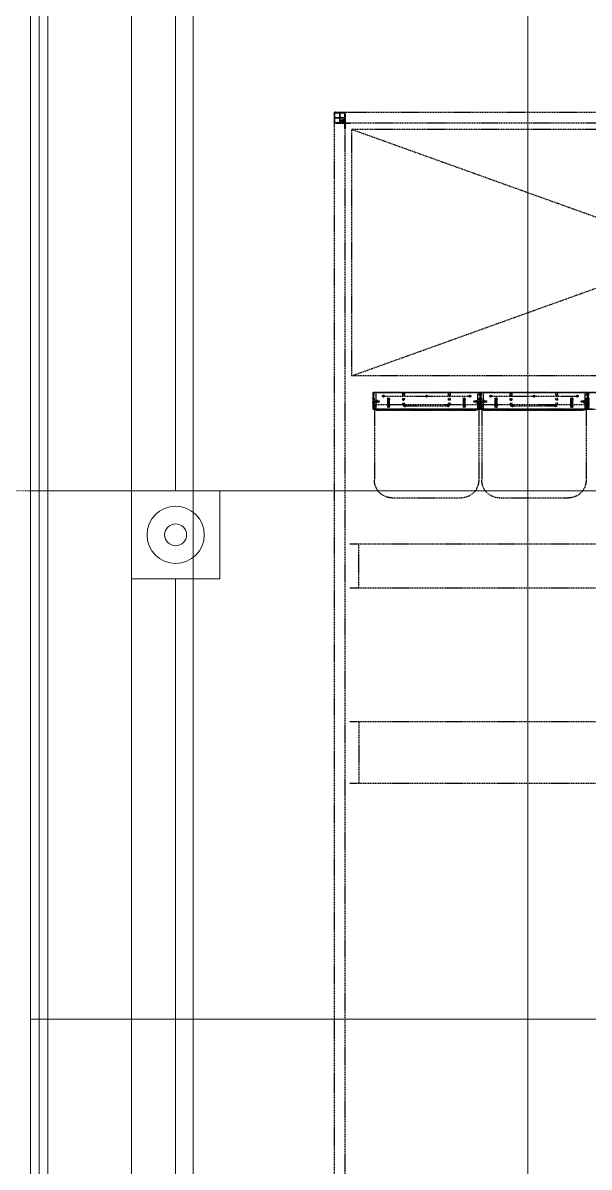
# Model space of a CAD drawing. Extents: x -32000 to 416743, y -254124 to 144214.
# Drawn here: x 133 to 3348, y 41159 to 47658 of the extents above; entities that cross this region are included whole.
import ezdxf

# ---------------------------------------------------------------- set-up
doc = ezdxf.new("R2010")
doc.units = 0
doc.header["$LTSCALE"] = 10
for name, pattern in [('H12PL4$0$JJP_三點線', [0.9, 0.3, -0.15, 0, -0.15, 0, -0.15, 0, -0.15]), ('XFM1Q40$0$HIDDEN', [9.525, 6.35, -3.175]), ('XFM7P40ICA$0$H12PL4$0$CENTERK1', [0.0983, 0.0833, -0.005, 0.005, -0.005]), ('XFM7P40ICA$0$H12PL4$0$JJP_三點線', [0.9, 0.3, -0.15, 0, -0.15, 0, -0.15, 0, -0.15])]:
    doc.linetypes.add(name, pattern=pattern)
for name, color, linetype in [('H12PL4$0$S-GRID', 252, 'Continuous'), ('H12PL4$0$S-SLAB-SHOW', 252, 'Continuous'), ('XFM1Q40$0$03', 4, 'Continuous'), ('XFM1Q40$0$BAG', 221, 'Continuous'), ('XFM1Q40$0$CBF01', 3, 'Continuous'), ('XFM1Q40$0$CBF02', 6, 'Continuous'), ('XFM1Q40$0$CBF03', 30, 'Continuous'), ('XFM1Q40$0$CBF04', 7, 'Continuous'), ('XFM1Q40$0$Dimline', 250, 'Continuous'), ('XFM1Q40$0$HTC', 1, 'Continuous'), ('XFM1Q40$0$main', 7, 'Continuous'), ('XFM1Q40$0$TYPE14X10', 7, 'Continuous'), ('XFM1Q40$0$內框', 100, 'Continuous'), ('XFM1Q40$0$外框', 210, 'Continuous'), ('XFM1Q40$0$輪廓', 4, 'Continuous'), ('XFM7P40ICA$0$H12PL4$0$A-WALL-EX', 252, 'Continuous'), ('XFM7P40ICA$0$H12PL4$0$L40_19_DRAN', 252, 'Continuous'), ('XFM7P40ICA$0$H12PL4$0$L40_19_MEJI', 252, 'Continuous'), ('XFM7P40ICA$0$H12PL4$0$L40_19_SUGATA3', 252, 'Continuous'), ('XFM7P40ICA$0$H12PL4$0$S-GRID', 252, 'Continuous')]:
    doc.layers.add(name, color=color, linetype=linetype)

# ---------------------------------------------------------------- blocks, each defined once
blk = doc.blocks.new('H12PL4')
at = {"layer": 'H12PL4$0$S-GRID', "linetype": 'H12PL4$0$JJP_三點線', "lineweight": 0}
blk.add_line((-29000, 45000), (289600, 45000), dxfattribs=at)
at = {"layer": 'H12PL4$0$S-SLAB-SHOW', "lineweight": 0}
for p, q in [((750, -2300), (750, 82649.8)), ((1100, -2300), (1100, 82649.8))]:
    blk.add_line(p, q, dxfattribs=at)
blk = doc.blocks.new('XFM1Q40$0$A$C5C775A38')
at = {"color": 6}
for p, q in [((-290.4, 962.7), (-293.5, 962.7)), ((-293.3, 961.8), (-290.1, 961.5)), ((-289.6, 961.5), (-288.3, 961.5)), ((-260, 933.2), (-259.9, 932)), ((-259.9, 931.5), (-259.7, 928.2)), ((-258.8, 933.2), (-258.8, 932.5)), ((-258.8, 928.1), (-258.8, 930.9)), ((-320.8, 909.3), (-320.8, 907.6)), ((-320.8, 907.6), (-313.9, 900.7)), ((-317.8, 908.8), (-312.7, 903.7)), ((-312.2, 900.7), (-313.9, 900.7))]:
    blk.add_line(p, q, dxfattribs=at)
at = {"color": 1}
for p, q in [((-289.7, 960.8), (-290, 961.4)), ((-289.4, 961.4), (-289.7, 960.8)), ((-265, 960.8), (-265.3, 961.4)), ((-264.7, 961.4), (-265, 960.8)), ((-260.1, 956.8), (-260.7, 956.5)), ((-260.7, 956.5), (-260.1, 956.2)), ((-260.1, 932.1), (-260.7, 931.8)), ((-260.7, 931.8), (-260.1, 931.5))]:
    blk.add_line(p, q, dxfattribs=at)
at = {"color": 6}
for centre, radius, start, end in [((-293.3, 961.7), 0.1, 84.97124, 225), ((-291.3, 955.3), 1, 0, 45), ((-287.3, 956.3), 1, 90, 180), ((-266.3, 930.2), 1, 45, 90), ((-265.3, 934.2), 1, 270, 0), ((-259.8, 928.2), 0.1, 225, 4.47315)]:
    blk.add_arc(centre, radius, start, end, dxfattribs=at)
at = {"color": 4}
for centre, start, end in [((-261.9, 961.4), 315, 89.5), ((-260.2, 959.6), 0, 135)]:
    blk.add_arc(centre, 0.1, start, end, dxfattribs=at)
at = {"layer": 'XFM1Q40$0$Dimline', "color": 6}
for p, q in [((-320.8, 955.7), (-320.8, 961.7)), ((-320.8, 955.7), (-319.8, 954.7)), ((-319.8, 954.7), (-320.8, 953.7)), ((-320.8, 909.3), (-320.8, 953.7)), ((-293.5, 962.7), (-319.8, 962.7)), ((-295.3, 960.7), (-317.8, 960.7)), ((-317.8, 933.2), (-317.8, 960.7)), ((-317.8, 933.2), (-291.3, 933.2)), ((-317.8, 931.2), (-291.3, 931.2)), ((-317.8, 908.8), (-317.8, 931.2)), ((-310, 962.7), (-295.3, 962.7)), ((-290.3, 934.2), (-290.3, 955.3)), ((-290.3, 903.7), (-290.3, 930.2)), ((-289.8, 961.1), (-290.1, 961.5)), ((-289.6, 961.5), (-289.8, 961.1)), ((-288.8, 962.7), (-288.3, 962.7)), ((-288.3, 934.2), (-288.3, 956.3)), ((-288.3, 903.7), (-288.3, 930.2)), ((-287.3, 933.2), (-265.3, 933.2)), ((-287.3, 931.2), (-266.3, 931.2)), ((-283.2, 960.5), (-283.2, 957.3)), ((-261, 938.4), (-264.3, 938.4)), ((-260.8, 926.2), (-260.8, 903.7)), ((-259.9, 932), (-260.3, 931.7)), ((-260.3, 931.7), (-259.9, 931.5)), ((-258.8, 928.1), (-258.8, 901.7)), ((-258.8, 911.5), (-258.8, 926.2)), ((-312.7, 903.7), (-290.3, 903.7)), ((-312.2, 900.7), (-267.8, 900.7)), ((-288.3, 903.7), (-260.8, 903.7)), ((-266.8, 901.7), (-267.8, 900.7)), ((-265.8, 900.7), (-266.8, 901.7)), ((-265.8, 900.7), (-259.8, 900.7))]:
    blk.add_line(p, q, dxfattribs=at)
at = {"layer": 'XFM1Q40$0$Dimline', "color": 0}
for p, q in [((-289.5, 959.5), (-291.4, 961.4)), ((-287.4, 959.5), (-289.3, 961.4)), ((-285.3, 959.5), (-288, 962.3)), ((-284.3, 960.7), (-286.3, 962.7)), ((-282.2, 960.7), (-284.2, 962.7)), ((-280.1, 960.7), (-282.1, 962.7)), ((-278, 960.7), (-280, 962.7)), ((-276.4, 959.2), (-280, 962.7)), ((-276.4, 957.1), (-278.4, 959.1)), ((-276.4, 954.9), (-278.4, 956.9)), ((-276.4, 952.8), (-278.4, 954.8)), ((-276.4, 950.7), (-278.4, 952.7)), ((-276.4, 948.6), (-278.4, 950.6)), ((-276.4, 946.5), (-278.4, 948.5)), ((-275.2, 943.1), (-278.4, 946.3)), ((-275.8, 960.7), (-277.4, 962.2)), ((-275.8, 960.7), (-277.4, 962.2)), ((-273.7, 960.7), (-275.7, 962.7)), ((-273.1, 943.1), (-275.1, 945.1)), ((-271.6, 960.7), (-273.6, 962.7)), ((-270.9, 943.1), (-272.9, 945.1)), ((-269.5, 960.7), (-271.5, 962.7)), ((-268.8, 943.1), (-270.8, 945.1)), ((-266.2, 959.5), (-269.3, 962.7)), ((-268.3, 959.5), (-269.3, 960.6)), ((-266.7, 943.1), (-268.7, 945.1)), ((-266.8, 962.3), (-267.2, 962.7)), ((-264.6, 943.1), (-266.6, 945.1)), ((-264.1, 959.5), (-266, 961.4)), ((-262.4, 943.1), (-264.4, 945.1)), ((-262.8, 960.4), (-263.9, 961.4)), ((-258.8, 941.6), (-262.3, 945.1)), ((-260.1, 955.5), (-262, 957.4)), ((-258.8, 952.2), (-262, 955.3)), ((-260.9, 952.2), (-262, 953.2)), ((-259.3, 933.5), (-262, 936.2)), ((-260.1, 932.2), (-262, 934.1)), ((-260.1, 930.1), (-262, 932)), ((-260.1, 957.7), (-261.1, 958.7)), ((-258.8, 950), (-260.8, 952)), ((-258.8, 947.9), (-260.8, 949.9)), ((-258.8, 945.8), (-260.8, 947.8)), ((-259.3, 944.1), (-260.8, 945.7)), ((-259.3, 944.1), (-260.8, 945.7)), ((-258.8, 941.6), (-260.8, 943.6)), ((-258.8, 939.4), (-260.8, 941.4)), ((-258.8, 937.3), (-260.8, 939.3)), ((-258.8, 935.2), (-260.8, 937.2)), ((-258.8, 954.3), (-259.2, 954.7))]:
    blk.add_line(p, q, dxfattribs=at)
at = {"layer": 'XFM1Q40$0$Dimline', "color": 1}
for p, q in [((-288, 962.7), (-278.9, 962.7)), ((-288, 962.7), (-278.9, 962.7)), ((-278.9, 960.7), (-283.2, 960.7)), ((-277.4, 962.2), (-278.9, 962.7)), ((-278.4, 960.2), (-278.4, 945.1)), ((-275.9, 962.7), (-277.4, 962.2)), ((-276.4, 960.2), (-276.4, 945.6)), ((-261.3, 943.1), (-276.4, 943.1)), ((-275.9, 962.7), (-266.8, 962.7)), ((-269.3, 960.7), (-275.9, 960.7)), ((-261.3, 945.1), (-275.9, 945.1)), ((-260.8, 949.9), (-260.8, 945.6)), ((-260.8, 942.6), (-260.8, 936)), ((-260.1, 954.9), (-260.1, 954.7)), ((-258.8, 945.6), (-259.3, 944.1)), ((-259.3, 944.1), (-258.8, 942.6)), ((-258.8, 945.6), (-258.8, 954.7)), ((-258.8, 933.5), (-258.8, 942.6))]:
    blk.add_line(p, q, dxfattribs=at)
at = {"layer": 'XFM1Q40$0$Dimline', "color": 4}
for p, q in [((-266, 962.7), (-266.5, 962.7)), ((-265.3, 961.5), (-265.1, 961.1)), ((-265.1, 961.1), (-264.8, 961.5)), ((-260.8, 962.7), (-264.5, 962.7)), ((-260.5, 956.5), (-260.1, 956.7)), ((-260.1, 956.2), (-260.5, 956.5)), ((-258.9, 955.5), (-258.9, 955)), ((-258.8, 960.7), (-258.8, 957.1))]:
    blk.add_line(p, q, dxfattribs=at)
at = {"layer": 'XFM1Q40$0$Dimline', "color": 6}
for centre, start, end in [((-319.8, 961.7), 90, 180), ((-291.3, 934.2), 270, 0), ((-291.3, 930.2), 0, 90), ((-287.3, 934.2), 180, 270), ((-287.3, 930.2), 90, 180), ((-259.8, 901.7), 270, 0)]:
    blk.add_arc(centre, 1, start, end, dxfattribs=at)
at = {"layer": 'XFM1Q40$0$Dimline', "color": 1}
for centre, radius, start, end in [((-292.1, 961), 0.4, 90, 225), ((-278.9, 960.2), 0.5, 0, 90), ((-276.4, 945.1), 2, 180, 270), ((-275.9, 960.2), 0.5, 90, 180), ((-275.9, 945.6), 0.5, 180, 270), ((-262.7, 961), 0.4, 315, 90), ((-261.3, 945.6), 0.5, 270, 0), ((-261.3, 942.6), 0.5, 0, 90), ((-260.5, 958.8), 0.4, 0, 135), ((-260.5, 929.4), 0.4, 225, 0)]:
    blk.add_arc(centre, radius, start, end, dxfattribs=at)
at = {"layer": 'XFM1Q40$0$main', "color": 4, "lineweight": -2}
blk.add_line((-260.8, 962.7), (-260.8, 976.4), dxfattribs=at)
at = {"layer": 'XFM1Q40$0$main', "color": 1}
for p, q in [((-292.1, 961.4), (-290, 961.4)), ((-291.1, 959.5), (-284.8, 959.5)), ((-289.4, 961.4), (-288, 961.4)), ((-284.8, 959.5), (-285.5, 960.7)), ((-269.9, 959.5), (-269.3, 960.7)), ((-263.7, 959.5), (-269.9, 959.5)), ((-265.3, 961.4), (-266.8, 961.4)), ((-262.7, 961.4), (-264.7, 961.4)), ((-262, 957.9), (-262, 951.6)), ((-262, 951.6), (-260.8, 952.2)), ((-262, 930.4), (-262, 936.7)), ((-262, 936.7), (-260.8, 936)), ((-260.1, 958.8), (-260.1, 956.8)), ((-260.1, 956.2), (-260.1, 954.7)), ((-260.1, 932.1), (-260.1, 933.5)), ((-260.1, 929.4), (-260.1, 931.5))]:
    blk.add_line(p, q, dxfattribs=at)
at = {"layer": 'XFM1Q40$0$main', "color": 6}
for p, q in [((-291.1, 959.3), (-284.7, 959.3)), ((-287.3, 957.3), (-283.2, 957.3)), ((-284.7, 959.3), (-285.4, 960.5)), ((-264.3, 934.2), (-264.3, 938.4)), ((-262.3, 930.5), (-262.3, 936.9)), ((-262.3, 936.9), (-261, 936.1))]:
    blk.add_line(p, q, dxfattribs=at)
at = {"layer": 'XFM1Q40$0$main', "color": 4}
for p, q in [((-271.5, 960.6), (-271.5, 950)), ((-260.9, 950), (-271.5, 950)), ((-270.2, 957.3), (-270.2, 951.3)), ((-264.2, 957.3), (-270.2, 957.3)), ((-264.2, 951.3), (-270.2, 951.3)), ((-270.1, 959.3), (-269.4, 960.6)), ((-263.8, 959.3), (-270.1, 959.3)), ((-265.3, 961.5), (-266.5, 961.5)), ((-261.9, 961.5), (-264.8, 961.5)), ((-264.2, 957.3), (-264.2, 951.3)), ((-262.2, 957.7), (-262.2, 951.4)), ((-262.2, 951.4), (-260.9, 952.2)), ((-260.8, 966.4), (-260.8, 962.9)), ((-260.1, 959.6), (-260.1, 956.7)), ((-260.1, 956.2), (-260.1, 955)), ((-228.8, 960.7), (-258.8, 960.7))]:
    blk.add_line(p, q, dxfattribs=at)
at = {"layer": 'XFM1Q40$0$內框', "color": 1}
for p, q in [((-285.5, 960.7), (-283.2, 960.7)), ((-260.8, 952.2), (-260.8, 949.9))]:
    blk.add_line(p, q, dxfattribs=at)
at = {"layer": 'XFM1Q40$0$內框', "color": 6}
for p, q in [((-285.4, 960.5), (-283.2, 960.5)), ((-261, 936.1), (-261, 938.4))]:
    blk.add_line(p, q, dxfattribs=at)
at = {"layer": 'XFM1Q40$0$內框', "color": 4}
for p, q in [((-269.4, 960.6), (-271.5, 960.6)), ((-260.9, 952.2), (-260.9, 950))]:
    blk.add_line(p, q, dxfattribs=at)
at = {"layer": 'XFM1Q40$0$外框', "color": 4}
for p, q in [((-260.8, 966.4), (-260.8, 992.7)), ((-260.8, 992.7), (-258.8, 992.7)), ((-258.8, 986), (-259.3, 985.2)), ((-259.3, 985.2), (-258.8, 984.5)), ((-258.8, 986), (-258.8, 992.7)), ((-258.8, 962.7), (-258.8, 984.5)), ((-258.8, 983.5), (-258.8, 984.5)), ((-271.5, 959.5), (-271.5, 960.6)), ((-266.5, 961.5), (-266.5, 962.7)), ((-266, 962.7), (-265.3, 962.1)), ((-265.3, 962.1), (-264.5, 962.7)), ((-263.8, 959.3), (-261.8, 961.3)), ((-262.2, 957.7), (-260.2, 959.6)), ((-262, 950), (-260.9, 950)), ((-260.1, 955), (-258.9, 955)), ((-259.5, 956.3), (-258.8, 957.1)), ((-258.9, 955.5), (-259.5, 956.3)), ((-258.8, 962.7), (-237, 962.7)), ((-238, 962.7), (-237, 962.7)), ((-236.3, 962.2), (-237, 962.7)), ((-235.5, 962.7), (-236.3, 962.2)), ((-235.5, 962.7), (-228.8, 962.7)), ((-228.8, 960.7), (-228.8, 962.7))]:
    blk.add_line(p, q, dxfattribs=at)
at = {"layer": 'XFM1Q40$0$外框', "color": 6}
for p, q in [((-290.6, 956), (-295.3, 960.7)), ((-291.1, 959.3), (-293.4, 961.7)), ((-289.6, 962.1), (-290.4, 962.7)), ((-288.8, 962.7), (-289.6, 962.1)), ((-288.3, 961.5), (-288.3, 962.7)), ((-265.5, 930.9), (-260.8, 926.2)), ((-262.3, 930.5), (-259.9, 928.1)), ((-260, 933.2), (-258.8, 933.2)), ((-258.8, 932.5), (-259.4, 931.7)), ((-259.4, 931.7), (-258.8, 930.9))]:
    blk.add_line(p, q, dxfattribs=at)
at = {"layer": 'XFM1Q40$0$外框', "color": 1}
for p, q in [((-291.1, 959.5), (-292.3, 960.8)), ((-288, 961.4), (-288, 962.7)), ((-266.8, 961.4), (-266.8, 962.7)), ((-263.7, 959.5), (-262.4, 960.8)), ((-262, 957.9), (-260.7, 959.1)), ((-262, 930.4), (-260.7, 929.2)), ((-260.1, 954.7), (-258.8, 954.7)), ((-260.1, 933.5), (-258.8, 933.5))]:
    blk.add_line(p, q, dxfattribs=at)
blk = doc.blocks.new('XFM1Q40$0$A$Cac22a11c')
at = {"layer": 'XFM1Q40$0$03', "color": 252, "linetype": 'XFM1Q40$0$HIDDEN', "ltscale": 0.1}
for p, q in [((285410, 184056), (289110, 184056)), ((289060, 184056), (289060, 183706)), ((285410, 183706), (289110, 183706))]:
    blk.add_line(p, q, dxfattribs=at)
at = {"layer": 'XFM1Q40$0$BAG', "color": 252, "linetype": 'XFM1Q40$0$HIDDEN', "ltscale": 0.1}
for p, q in [((288361, 185857.6), (287769, 185857.6)), ((287769, 185857.6), (287769, 185427.6)), ((288361, 185832.2), (287769, 185832.2)), ((288361, 185857.6), (288361, 185427.6)), ((288971, 185857.6), (288379, 185857.6)), ((288379, 185857.6), (288379, 185427.6)), ((288971, 185832.2), (288379, 185832.2)), ((288971, 185857.6), (288971, 185427.6)), ((288261, 185327.6), (287869, 185327.6)), ((288871, 185327.6), (288479, 185327.6))]:
    blk.add_line(p, q, dxfattribs=at)
for centre, start, end in [((287869, 185427.6), 180, 270), ((288261, 185427.6), 270, 0), ((288479, 185427.6), 180, 270), ((288871, 185427.6), 270, 0)]:
    blk.add_arc(centre, 100, start, end, dxfattribs=at)
at = {"layer": 'XFM1Q40$0$CBF01', "color": 252, "linetype": 'XFM1Q40$0$HIDDEN', "ltscale": 0.1}
for p, q in [((287760, 185925.7), (287744, 185925.7)), ((287753, 185911.7), (287753.5, 185917)), ((287753, 185911.7), (287754.5, 185911.5)), ((287753, 185890.2), (287753, 185846.2)), ((287753, 185884.7), (287753.5, 185890)), ((287753, 185884.7), (287754.5, 185884.5)), ((287753, 185877.7), (287754.5, 185877.9)), ((287753, 185877.7), (287753.5, 185872.4)), ((287753, 185857.7), (287753.5, 185863)), ((287754.5, 185911.5), (287755, 185916.8)), ((287754.5, 185890.2), (287754.5, 185846.2)), ((287754.5, 185884.5), (287755, 185889.8)), ((287754.5, 185877.9), (287755, 185872.6)), ((287754.5, 185857.5), (287755, 185862.8)), ((287757, 185919.7), (287756.5, 185919.7)), ((287757, 185918.2), (287756.5, 185918.2)), ((287757, 185892.7), (287756.5, 185892.7)), ((287757, 185891.2), (287756.5, 185891.2)), ((287756.5, 185878.2), (287760, 185878.2)), ((287756.5, 185876.7), (287758.5, 185876.7)), ((287756.5, 185872.7), (287758.5, 185872.7)), ((287756.5, 185871.2), (287760, 185871.2)), ((287757, 185865.7), (287756.5, 185865.7)), ((287757, 185864.2), (287756.5, 185864.2)), ((287758.5, 185925.7), (287758.5, 185832.2)), ((287758.5, 185909.7), (287760, 185909.7)), ((287758.5, 185895.7), (287760, 185895.7)), ((287758.5, 185882.7), (287760, 185882.7)), ((287758.5, 185879.7), (287760, 185879.7)), ((287760, 185925.7), (287760, 185830.7)), ((288354, 185925.7), (288354, 185832.2)), ((288370, 185925.7), (288354, 185925.7)), ((288363, 185911.7), (288363.5, 185917)), ((288363, 185911.7), (288364.5, 185911.5)), ((288363, 185890.2), (288363, 185846.2)), ((288363, 185884.7), (288363.5, 185890)), ((288363, 185884.7), (288364.5, 185884.5)), ((288363, 185877.7), (288364.5, 185877.9)), ((288363, 185877.7), (288363.5, 185872.4)), ((288363, 185857.7), (288363.5, 185863)), ((288364.5, 185911.5), (288365, 185916.8)), ((288364.5, 185890.2), (288364.5, 185846.2)), ((288364.5, 185884.5), (288365, 185889.8)), ((288364.5, 185877.9), (288365, 185872.6)), ((288364.5, 185857.5), (288365, 185862.8)), ((288367, 185919.7), (288366.5, 185919.7)), ((288367, 185918.2), (288366.5, 185918.2)), ((288367, 185892.7), (288366.5, 185892.7)), ((288367, 185891.2), (288366.5, 185891.2)), ((288366.5, 185878.2), (288370, 185878.2)), ((288366.5, 185876.7), (288368.5, 185876.7)), ((288366.5, 185872.7), (288368.5, 185872.7)), ((288366.5, 185871.2), (288370, 185871.2)), ((288367, 185865.7), (288366.5, 185865.7)), ((288367, 185864.2), (288366.5, 185864.2)), ((288368.5, 185925.7), (288368.5, 185832.2)), ((288368.5, 185909.7), (288370, 185909.7)), ((288368.5, 185895.7), (288370, 185895.7)), ((288368.5, 185882.7), (288370, 185882.7)), ((288368.5, 185879.7), (288370, 185879.7)), ((288370, 185925.7), (288370, 185830.7)), ((288964, 185925.7), (288964, 185832.2)), ((288980, 185925.7), (288964, 185925.7)), ((288973, 185911.7), (288973.5, 185917)), ((288973, 185911.7), (288974.5, 185911.5)), ((288973, 185890.2), (288973, 185846.2)), ((288973, 185884.7), (288973.5, 185890)), ((288973, 185884.7), (288974.5, 185884.5)), ((288973, 185877.7), (288974.5, 185877.9)), ((288973, 185877.7), (288973.5, 185872.4)), ((288973, 185857.7), (288973.5, 185863)), ((288974.5, 185911.5), (288975, 185916.8)), ((288974.5, 185890.2), (288974.5, 185846.2)), ((288974.5, 185884.5), (288975, 185889.8)), ((288974.5, 185877.9), (288975, 185872.6)), ((288974.5, 185857.5), (288975, 185862.8)), ((288977, 185919.7), (288976.5, 185919.7)), ((288977, 185918.2), (288976.5, 185918.2)), ((288977, 185892.7), (288976.5, 185892.7)), ((288977, 185891.2), (288976.5, 185891.2)), ((288976.5, 185878.2), (288980, 185878.2)), ((288976.5, 185876.7), (288978.5, 185876.7)), ((288976.5, 185872.7), (288978.5, 185872.7)), ((288976.5, 185871.2), (288980, 185871.2)), ((288977, 185865.7), (288976.5, 185865.7)), ((288977, 185864.2), (288976.5, 185864.2)), ((288978.5, 185925.7), (288978.5, 185832.2)), ((288978.5, 185909.7), (288980, 185909.7)), ((288978.5, 185895.7), (288980, 185895.7)), ((288978.5, 185882.7), (288980, 185882.7)), ((288978.5, 185879.7), (288980, 185879.7)), ((288980, 185925.7), (288980, 185830.7)), ((287758.5, 185832.2), (287735, 185832.2)), ((287760, 185830.7), (287736.5, 185830.7)), ((287753, 185857.7), (287754.5, 185857.5)), ((287758.5, 185855.7), (287760, 185855.7)), ((287758.5, 185840.7), (287760, 185840.7)), ((288368.5, 185832.2), (288345, 185832.2)), ((288345, 185832.2), (288345, 185825.2)), ((288352, 185825.2), (288345, 185825.2)), ((288370, 185830.7), (288346.5, 185830.7)), ((288346.5, 185830.7), (288346.5, 185826.7)), ((288352, 185826.7), (288346.5, 185826.7)), ((288352, 185825.2), (288352, 185826.7)), ((288354, 185832.2), (288354, 185830.7)), ((288363, 185857.7), (288364.5, 185857.5)), ((288368.5, 185855.7), (288370, 185855.7)), ((288368.5, 185840.7), (288370, 185840.7)), ((288978.5, 185832.2), (288955, 185832.2)), ((288955, 185832.2), (288955, 185825.2)), ((288962, 185825.2), (288955, 185825.2)), ((288980, 185830.7), (288956.5, 185830.7)), ((288956.5, 185830.7), (288956.5, 185826.7)), ((288962, 185826.7), (288956.5, 185826.7)), ((288962, 185825.2), (288962, 185826.7)), ((288964, 185832.2), (288964, 185830.7)), ((288973, 185857.7), (288974.5, 185857.5)), ((288978.5, 185855.7), (288980, 185855.7)), ((288978.5, 185840.7), (288980, 185840.7))]:
    blk.add_line(p, q, dxfattribs=at)
for centre, radius, start, end in [((287758.5, 185890.2), 5.5, 90, 180), ((287756.5, 185874.7), 3.5, 90, 270), ((287756.5, 185916.7), 3, 90, 175), ((287756.5, 185889.7), 3, 90, 175), ((287756.5, 185872.7), 3, 185, 270), ((287756.5, 185862.7), 3, 90, 175), ((287758.5, 185890.2), 4, 90, 180), ((287756.5, 185874.7), 2, 90, 270), ((287756.5, 185916.7), 1.5, 90, 175), ((287756.5, 185889.7), 1.5, 90, 175), ((287756.5, 185872.7), 1.5, 185, 270), ((287756.5, 185862.7), 1.5, 90, 175), ((287757, 185921.2), 1.5, 270, 0), ((287757, 185921.2), 3, 270, 300), ((287757, 185894.2), 1.5, 270, 0), ((287757, 185894.2), 3, 270, 0), ((287757, 185868.2), 3, 0, 90), ((287757, 185868.2), 1.5, 0, 90), ((287757, 185867.2), 3, 270, 0), ((287757, 185867.2), 1.5, 270, 0), ((287757, 185921.2), 3, 300, 0), ((288368.5, 185890.2), 5.5, 90, 180), ((288366.5, 185874.7), 3.5, 90, 270), ((288366.5, 185916.7), 3, 90, 175), ((288366.5, 185889.7), 3, 90, 175), ((288366.5, 185872.7), 3, 185, 270), ((288366.5, 185862.7), 3, 90, 175), ((288368.5, 185890.2), 4, 90, 180), ((288366.5, 185874.7), 2, 90, 270), ((288366.5, 185916.7), 1.5, 90, 175), ((288366.5, 185889.7), 1.5, 90, 175), ((288366.5, 185872.7), 1.5, 185, 270), ((288366.5, 185862.7), 1.5, 90, 175), ((288367, 185921.2), 1.5, 270, 0), ((288367, 185921.2), 3, 270, 300), ((288367, 185894.2), 1.5, 270, 0), ((288367, 185894.2), 3, 270, 0), ((288367, 185868.2), 3, 0, 90), ((288367, 185868.2), 1.5, 0, 90), ((288367, 185867.2), 3, 270, 0), ((288367, 185867.2), 1.5, 270, 0), ((288367, 185921.2), 3, 300, 0), ((288978.5, 185890.2), 5.5, 90, 180), ((288976.5, 185874.7), 3.5, 90, 270), ((288976.5, 185916.7), 3, 90, 175), ((288976.5, 185889.7), 3, 90, 175), ((288976.5, 185872.7), 3, 185, 270), ((288976.5, 185862.7), 3, 90, 175), ((288978.5, 185890.2), 4, 90, 180), ((288976.5, 185874.7), 2, 90, 270), ((288976.5, 185916.7), 1.5, 90, 175), ((288976.5, 185889.7), 1.5, 90, 175), ((288976.5, 185872.7), 1.5, 185, 270), ((288976.5, 185862.7), 1.5, 90, 175), ((288977, 185921.2), 1.5, 270, 0), ((288977, 185921.2), 3, 270, 300), ((288977, 185894.2), 1.5, 270, 0), ((288977, 185894.2), 3, 270, 0), ((288977, 185868.2), 3, 0, 90), ((288977, 185868.2), 1.5, 0, 90), ((288977, 185867.2), 3, 270, 0), ((288977, 185867.2), 1.5, 270, 0), ((288977, 185921.2), 3, 300, 0), ((287758.5, 185846.2), 5.5, 180, 270), ((287758.5, 185846.2), 4, 180, 270), ((288368.5, 185846.2), 5.5, 180, 270), ((288368.5, 185846.2), 4, 180, 270), ((288978.5, 185846.2), 5.5, 180, 270), ((288978.5, 185846.2), 4, 180, 270)]:
    blk.add_arc(centre, radius, start, end, dxfattribs=at)
at = {"layer": 'XFM1Q40$0$CBF02', "color": 252, "linetype": 'XFM1Q40$0$HIDDEN', "ltscale": 0.1}
for p, q in [((287150, 185925.7), (287758.5, 185925.7)), ((287757, 185925.7), (287757, 185830.7)), ((287758.5, 185925.7), (287758.5, 185830.7)), ((287760, 185925.7), (288368.5, 185925.7)), ((287760, 185925.7), (287760, 185830.7)), ((287813, 185905.7), (287827, 185905.7)), ((287818, 185901.1), (287818, 185910.2)), ((287822, 185909.7), (287818, 185909.7)), ((287822, 185901.7), (287818, 185901.7)), ((287822, 185901.1), (287822, 185910.2)), ((287845, 185840.7), (287845, 185895.7)), ((287845, 185895.7), (287848.3, 185894.5)), ((287847, 185841.4), (287847, 185895)), ((287855, 185851.3), (287855, 185885.1)), ((287930, 185909.7), (287929, 185919.6)), ((287930, 185882.7), (287929, 185892.6)), ((287930, 185855.7), (287929, 185865.6)), ((287929.9, 185911.7), (287929.1, 185919.7)), ((287929.1, 185919.7), (287940.9, 185919.7)), ((287929.9, 185884.7), (287929.1, 185892.7)), ((287929.1, 185892.7), (287940.9, 185892.7)), ((287929.1, 185865.7), (287940.9, 185865.7)), ((287929.9, 185857.7), (287929.1, 185865.7)), ((287929.9, 185911.7), (287940.1, 185911.7)), ((287929.9, 185884.7), (287940.1, 185884.7)), ((287930, 185909.7), (287940, 185909.7)), ((287930, 185882.7), (287940, 185882.7)), ((287940, 185909.7), (287941, 185919.6)), ((287940, 185882.7), (287941, 185892.6)), ((287940, 185855.7), (287941, 185865.6)), ((287940.1, 185911.7), (287940.9, 185919.7)), ((287940.1, 185884.7), (287940.9, 185892.7)), ((287940.1, 185857.7), (287940.9, 185865.7)), ((288058, 185905.7), (288072, 185905.7)), ((288063, 185901.1), (288063, 185910.2)), ((288067, 185909.7), (288063, 185909.7)), ((288067, 185901.7), (288063, 185901.7)), ((288067, 185901.1), (288067, 185910.2)), ((288275, 185840.7), (288275, 185895.7)), ((288275, 185895.7), (288278.3, 185894.5)), ((288277, 185841.4), (288277, 185895)), ((288285, 185851.3), (288285, 185885.1)), ((288303, 185905.7), (288317, 185905.7)), ((288308, 185901.1), (288308, 185910.2)), ((288312, 185909.7), (288308, 185909.7)), ((288312, 185901.7), (288308, 185901.7)), ((288312, 185901.1), (288312, 185910.2)), ((288333.5, 185873.2), (288333.5, 185876.2)), ((288340.5, 185872.1), (288340.5, 185877.3)), ((288345.5, 185879.7), (288344.5, 185869.7)), ((288345.4, 185877.7), (288344.6, 185869.7)), ((288344.6, 185869.7), (288356.4, 185869.7)), ((288345.4, 185877.7), (288355.6, 185877.7)), ((288345.5, 185879.7), (288355.5, 185879.7)), ((288355.5, 185879.7), (288356.5, 185869.7)), ((288355.6, 185877.7), (288356.4, 185869.7)), ((288367, 185925.7), (288367, 185830.7)), ((288368.5, 185925.7), (288368.5, 185830.7)), ((288370, 185925.7), (288978.5, 185925.7)), ((288370, 185925.7), (288370, 185830.7)), ((288423, 185905.7), (288437, 185905.7)), ((288428, 185901.1), (288428, 185910.2)), ((288432, 185909.7), (288428, 185909.7)), ((288432, 185901.7), (288428, 185901.7)), ((288432, 185901.1), (288432, 185910.2)), ((288455, 185840.7), (288455, 185895.7)), ((288455, 185895.7), (288458.3, 185894.5)), ((288457, 185841.4), (288457, 185895)), ((288465, 185851.3), (288465, 185885.1)), ((288540, 185909.7), (288539, 185919.6)), ((288540, 185882.7), (288539, 185892.6)), ((288540, 185855.7), (288539, 185865.6)), ((288539.9, 185911.7), (288539.1, 185919.7)), ((288539.1, 185919.7), (288550.9, 185919.7)), ((288539.9, 185884.7), (288539.1, 185892.7)), ((288539.1, 185892.7), (288550.9, 185892.7)), ((288539.1, 185865.7), (288550.9, 185865.7)), ((288539.9, 185857.7), (288539.1, 185865.7)), ((288539.9, 185911.7), (288550.1, 185911.7)), ((288539.9, 185884.7), (288550.1, 185884.7)), ((288540, 185909.7), (288550, 185909.7)), ((288540, 185882.7), (288550, 185882.7)), ((288550, 185909.7), (288551, 185919.6)), ((288550, 185882.7), (288551, 185892.6)), ((288550, 185855.7), (288551, 185865.6)), ((288550.1, 185911.7), (288550.9, 185919.7)), ((288550.1, 185884.7), (288550.9, 185892.7)), ((288550.1, 185857.7), (288550.9, 185865.7)), ((288668, 185905.7), (288682, 185905.7)), ((288673, 185901.1), (288673, 185910.2)), ((288677, 185909.7), (288673, 185909.7)), ((288677, 185901.7), (288673, 185901.7)), ((288677, 185901.1), (288677, 185910.2)), ((288885, 185840.7), (288885, 185895.7)), ((288885, 185895.7), (288888.3, 185894.5)), ((288887, 185841.4), (288887, 185895)), ((288895, 185851.3), (288895, 185885.1)), ((288913, 185905.7), (288927, 185905.7)), ((288918, 185901.1), (288918, 185910.2)), ((288922, 185909.7), (288918, 185909.7)), ((288922, 185901.7), (288918, 185901.7)), ((288922, 185901.1), (288922, 185910.2)), ((288943.5, 185873.2), (288943.5, 185876.2)), ((288950.5, 185872.1), (288950.5, 185877.3)), ((288955.5, 185879.7), (288954.5, 185869.7)), ((288955.4, 185877.7), (288954.6, 185869.7)), ((288954.6, 185869.7), (288966.4, 185869.7)), ((288955.4, 185877.7), (288965.6, 185877.7)), ((288955.5, 185879.7), (288965.5, 185879.7)), ((288965.5, 185879.7), (288966.5, 185869.7)), ((288965.6, 185877.7), (288966.4, 185869.7)), ((288977, 185925.7), (288977, 185830.7)), ((288978.5, 185925.7), (288978.5, 185830.7)), ((287733.5, 185830.7), (287758.5, 185830.7)), ((287783.5, 185830.7), (287760, 185830.7)), ((287783.5, 185832.2), (288343.5, 185832.2)), ((287783.5, 185825.2), (287783.5, 185832.2)), ((287783.5, 185830.7), (288343.5, 185830.7)), ((287783.5, 185826.7), (288343.5, 185826.7)), ((287783.5, 185825.2), (288343.5, 185825.2)), ((287848.3, 185841.9), (287845, 185840.7)), ((287929.9, 185857.7), (287940.1, 185857.7)), ((287930, 185855.7), (287940, 185855.7)), ((287935.5, 185850.7), (287949.5, 185850.7)), ((287940.5, 185846.1), (287940.5, 185855.2)), ((287944.5, 185854.7), (287940.5, 185854.7)), ((287944.5, 185846.7), (287940.5, 185846.7)), ((287944.5, 185846.1), (287944.5, 185855.2)), ((288180.5, 185850.7), (288194.5, 185850.7)), ((288185.5, 185846.1), (288185.5, 185855.2)), ((288189.5, 185854.7), (288185.5, 185854.7)), ((288189.5, 185846.7), (288185.5, 185846.7)), ((288189.5, 185846.1), (288189.5, 185855.2)), ((288278.3, 185841.9), (288275, 185840.7)), ((288343.5, 185832.2), (288343.5, 185825.2)), ((288343.5, 185830.7), (288368.5, 185830.7)), ((288393.5, 185830.7), (288370, 185830.7)), ((288393.5, 185832.2), (288953.5, 185832.2)), ((288393.5, 185825.2), (288393.5, 185832.2)), ((288393.5, 185830.7), (288953.5, 185830.7)), ((288393.5, 185826.7), (288953.5, 185826.7)), ((288393.5, 185825.2), (288953.5, 185825.2)), ((288458.3, 185841.9), (288455, 185840.7)), ((288539.9, 185857.7), (288550.1, 185857.7)), ((288540, 185855.7), (288550, 185855.7)), ((288545.5, 185850.7), (288559.5, 185850.7)), ((288550.5, 185846.1), (288550.5, 185855.2)), ((288554.5, 185854.7), (288550.5, 185854.7)), ((288554.5, 185846.7), (288550.5, 185846.7)), ((288554.5, 185846.1), (288554.5, 185855.2)), ((288790.5, 185850.7), (288804.5, 185850.7)), ((288795.5, 185846.1), (288795.5, 185855.2)), ((288799.5, 185854.7), (288795.5, 185854.7)), ((288799.5, 185846.7), (288795.5, 185846.7)), ((288799.5, 185846.1), (288799.5, 185855.2)), ((288888.3, 185841.9), (288885, 185840.7)), ((288953.5, 185832.2), (288953.5, 185825.2)), ((288953.5, 185830.7), (288978.5, 185830.7))]:
    blk.add_line(p, q, dxfattribs=at)
for centre, radius, start, end in [((287818, 185905.7), 4, 90, 270), ((287822, 185905.7), 4, 270, 90), ((287845, 185885.1), 10, 0, 70.70995), ((287929.1, 185919.6), 0.0502, 360, 191.42119), ((287929.1, 185892.6), 0.0502, 360, 191.42119), ((287929.1, 185865.6), 0.0502, 360, 191.42119), ((287940.9, 185919.6), 0.0502, 348.57881, 180), ((287940.9, 185892.6), 0.0502, 348.57881, 180), ((287940.9, 185865.6), 0.0502, 348.57881, 180), ((288063, 185905.7), 4, 90, 270), ((288067, 185905.7), 4, 270, 90), ((288275, 185885.1), 10, 0, 70.70995), ((288308, 185905.7), 4, 90, 270), ((288312, 185905.7), 4, 270, 90), ((288337.5, 185874.1), 4.49, 63.44015, 152.8116), ((288337.5, 185875.2), 4.49, 207.1884, 296.55985), ((288337.5, 185874.7), 4, 300, 60), ((288344.6, 185869.7), 0.0502, 168.57881, 0), ((288356.4, 185869.7), 0.0502, 180, 11.42119), ((288428, 185905.7), 4, 90, 270), ((288432, 185905.7), 4, 270, 90), ((288455, 185885.1), 10, 0, 70.70995), ((288539.1, 185919.6), 0.0502, 360, 191.42119), ((288539.1, 185892.6), 0.0502, 360, 191.42119), ((288539.1, 185865.6), 0.0502, 360, 191.42119), ((288550.9, 185919.6), 0.0502, 348.57881, 180), ((288550.9, 185892.6), 0.0502, 348.57881, 180), ((288550.9, 185865.6), 0.0502, 348.57881, 180), ((288673, 185905.7), 4, 90, 270), ((288677, 185905.7), 4, 270, 90), ((288885, 185885.1), 10, 0, 70.70995), ((288918, 185905.7), 4, 90, 270), ((288922, 185905.7), 4, 270, 90), ((288947.5, 185874.1), 4.49, 63.44015, 152.8116), ((288947.5, 185875.2), 4.49, 207.1884, 296.55985), ((288947.5, 185874.7), 4, 300, 60), ((288954.6, 185869.7), 0.0502, 168.57881, 0), ((288966.4, 185869.7), 0.0502, 180, 11.42119), ((287845, 185851.3), 10, 289.29005, 0), ((287940.5, 185850.7), 4, 90, 270), ((287944.5, 185850.7), 4, 270, 90), ((288185.5, 185850.7), 4, 90, 270), ((288189.5, 185850.7), 4, 270, 90), ((288275, 185851.3), 10, 289.29005, 0), ((288455, 185851.3), 10, 289.29005, 0), ((288550.5, 185850.7), 4, 90, 270), ((288554.5, 185850.7), 4, 270, 90), ((288795.5, 185850.7), 4, 90, 270), ((288799.5, 185850.7), 4, 270, 90), ((288885, 185851.3), 10, 289.29005, 0)]:
    blk.add_arc(centre, radius, start, end, dxfattribs=at)
at = {"layer": 'XFM1Q40$0$CBF03', "color": 252, "linetype": 'XFM1Q40$0$HIDDEN', "ltscale": 0.1}
for p, q in [((287760, 185925.7), (287151.5, 185925.7)), ((287760, 185925.7), (287760, 185830.7)), ((288370, 185925.7), (287761.5, 185925.7)), ((287761.5, 185925.7), (287761.5, 185830.7)), ((287763, 185925.7), (287763, 185830.7)), ((287774.5, 185879.7), (287773.5, 185869.7)), ((287774.4, 185877.7), (287773.6, 185869.7)), ((287785.4, 185869.7), (287773.6, 185869.7)), ((287784.6, 185877.7), (287774.4, 185877.7)), ((287784.5, 185879.7), (287774.5, 185879.7)), ((287784.5, 185879.7), (287785.5, 185869.7)), ((287784.6, 185877.7), (287785.4, 185869.7)), ((287789.5, 185872.1), (287789.5, 185877.3)), ((287796.5, 185873.2), (287796.5, 185876.2)), ((288320, 185905.7), (287810, 185905.7)), ((287818, 185901.1), (287818, 185910.2)), ((287818, 185909.7), (287822, 185909.7)), ((287818, 185901.7), (287822, 185901.7)), ((287822, 185901.1), (287822, 185910.2)), ((287845, 185851.3), (287845, 185885.1)), ((287855, 185895.7), (287851.7, 185894.5)), ((287853, 185841.4), (287853, 185895)), ((287855, 185840.7), (287855, 185895.7)), ((288063, 185901.1), (288063, 185910.2)), ((288063, 185909.7), (288067, 185909.7)), ((288063, 185901.7), (288067, 185901.7)), ((288067, 185901.1), (288067, 185910.2)), ((288190, 185909.7), (288189, 185919.6)), ((288190, 185882.7), (288189, 185892.6)), ((288190, 185855.7), (288189, 185865.6)), ((288200.9, 185919.7), (288189.1, 185919.7)), ((288189.9, 185911.7), (288189.1, 185919.7)), ((288189.9, 185884.7), (288189.1, 185892.7)), ((288200.9, 185892.7), (288189.1, 185892.7)), ((288200.9, 185865.7), (288189.1, 185865.7)), ((288189.9, 185857.7), (288189.1, 185865.7)), ((288200.1, 185911.7), (288189.9, 185911.7)), ((288200.1, 185884.7), (288189.9, 185884.7)), ((288200, 185909.7), (288190, 185909.7)), ((288200, 185882.7), (288190, 185882.7)), ((288200, 185909.7), (288201, 185919.6)), ((288200, 185882.7), (288201, 185892.6)), ((288200, 185855.7), (288201, 185865.6)), ((288200.1, 185911.7), (288200.9, 185919.7)), ((288200.1, 185884.7), (288200.9, 185892.7)), ((288200.1, 185857.7), (288200.9, 185865.7)), ((288275, 185851.3), (288275, 185885.1)), ((288285, 185895.7), (288281.7, 185894.5)), ((288283, 185841.4), (288283, 185895)), ((288285, 185840.7), (288285, 185895.7)), ((288308, 185901.1), (288308, 185910.2)), ((288308, 185909.7), (288312, 185909.7)), ((288308, 185901.7), (288312, 185901.7)), ((288312, 185901.1), (288312, 185910.2)), ((288370, 185925.7), (288370, 185830.7)), ((288980, 185925.7), (288371.5, 185925.7)), ((288371.5, 185925.7), (288371.5, 185830.7)), ((288373, 185925.7), (288373, 185830.7)), ((288384.5, 185879.7), (288383.5, 185869.7)), ((288384.4, 185877.7), (288383.6, 185869.7)), ((288395.4, 185869.7), (288383.6, 185869.7)), ((288394.6, 185877.7), (288384.4, 185877.7)), ((288394.5, 185879.7), (288384.5, 185879.7)), ((288394.5, 185879.7), (288395.5, 185869.7)), ((288394.6, 185877.7), (288395.4, 185869.7)), ((288399.5, 185872.1), (288399.5, 185877.3)), ((288406.5, 185873.2), (288406.5, 185876.2)), ((288930, 185905.7), (288420, 185905.7)), ((288428, 185901.1), (288428, 185910.2)), ((288428, 185909.7), (288432, 185909.7)), ((288428, 185901.7), (288432, 185901.7)), ((288432, 185901.1), (288432, 185910.2)), ((288455, 185851.3), (288455, 185885.1)), ((288465, 185895.7), (288461.7, 185894.5)), ((288463, 185841.4), (288463, 185895)), ((288465, 185840.7), (288465, 185895.7)), ((288673, 185901.1), (288673, 185910.2)), ((288673, 185909.7), (288677, 185909.7)), ((288673, 185901.7), (288677, 185901.7)), ((288677, 185901.1), (288677, 185910.2)), ((288800, 185909.7), (288799, 185919.6)), ((288800, 185882.7), (288799, 185892.6)), ((288800, 185855.7), (288799, 185865.6)), ((288810.9, 185919.7), (288799.1, 185919.7)), ((288799.9, 185911.7), (288799.1, 185919.7)), ((288799.9, 185884.7), (288799.1, 185892.7)), ((288810.9, 185892.7), (288799.1, 185892.7)), ((288810.9, 185865.7), (288799.1, 185865.7)), ((288799.9, 185857.7), (288799.1, 185865.7)), ((288810.1, 185911.7), (288799.9, 185911.7)), ((288810.1, 185884.7), (288799.9, 185884.7)), ((288810, 185909.7), (288800, 185909.7)), ((288810, 185882.7), (288800, 185882.7)), ((288810, 185909.7), (288811, 185919.6)), ((288810, 185882.7), (288811, 185892.6)), ((288810, 185855.7), (288811, 185865.6)), ((288810.1, 185911.7), (288810.9, 185919.7)), ((288810.1, 185884.7), (288810.9, 185892.7)), ((288810.1, 185857.7), (288810.9, 185865.7)), ((288885, 185851.3), (288885, 185885.1)), ((288895, 185895.7), (288891.7, 185894.5)), ((288893, 185841.4), (288893, 185895)), ((288895, 185840.7), (288895, 185895.7)), ((288918, 185901.1), (288918, 185910.2)), ((288918, 185909.7), (288922, 185909.7)), ((288918, 185901.7), (288922, 185901.7)), ((288922, 185901.1), (288922, 185910.2)), ((288980, 185925.7), (288980, 185830.7)), ((287760, 185830.7), (287151.5, 185830.7)), ((288370, 185830.7), (287761.5, 185830.7)), ((288346.5, 185832.2), (287786.5, 185832.2)), ((287786.5, 185832.2), (287786.5, 185830.7)), ((287786.5, 185830.7), (287786.5, 185825.2)), ((288346.5, 185826.7), (287786.5, 185826.7)), ((288346.5, 185825.2), (287786.5, 185825.2)), ((287851.7, 185841.9), (287855, 185840.7)), ((288197.5, 185850.7), (287932.5, 185850.7)), ((287940.5, 185846.1), (287940.5, 185855.2)), ((287940.5, 185854.7), (287944.5, 185854.7)), ((287940.5, 185846.7), (287944.5, 185846.7)), ((287944.5, 185846.1), (287944.5, 185855.2)), ((288185.5, 185846.1), (288185.5, 185855.2)), ((288185.5, 185854.7), (288189.5, 185854.7)), ((288185.5, 185846.7), (288189.5, 185846.7)), ((288189.5, 185846.1), (288189.5, 185855.2)), ((288200.1, 185857.7), (288189.9, 185857.7)), ((288200, 185855.7), (288190, 185855.7)), ((288281.7, 185841.9), (288285, 185840.7)), ((288346.5, 185830.7), (288346.5, 185832.2)), ((288346.5, 185825.2), (288346.5, 185830.7)), ((288980, 185830.7), (288371.5, 185830.7)), ((288956.5, 185832.2), (288396.5, 185832.2)), ((288396.5, 185832.2), (288396.5, 185830.7)), ((288396.5, 185830.7), (288396.5, 185825.2)), ((288956.5, 185826.7), (288396.5, 185826.7)), ((288956.5, 185825.2), (288396.5, 185825.2)), ((288461.7, 185841.9), (288465, 185840.7)), ((288807.5, 185850.7), (288542.5, 185850.7)), ((288550.5, 185846.1), (288550.5, 185855.2)), ((288550.5, 185854.7), (288554.5, 185854.7)), ((288550.5, 185846.7), (288554.5, 185846.7)), ((288554.5, 185846.1), (288554.5, 185855.2)), ((288795.5, 185846.1), (288795.5, 185855.2)), ((288795.5, 185854.7), (288799.5, 185854.7)), ((288795.5, 185846.7), (288799.5, 185846.7)), ((288799.5, 185846.1), (288799.5, 185855.2)), ((288810.1, 185857.7), (288799.9, 185857.7)), ((288810, 185855.7), (288800, 185855.7)), ((288891.7, 185841.9), (288895, 185840.7)), ((288956.5, 185830.7), (288956.5, 185832.2)), ((288956.5, 185825.2), (288956.5, 185830.7))]:
    blk.add_line(p, q, dxfattribs=at)
for centre, radius, start, end in [((287773.6, 185869.7), 0.0502, 168.57881, 0), ((287785.4, 185869.7), 0.0502, 180, 11.42119), ((287792.5, 185874.7), 4, 120, 240), ((287792.5, 185874.1), 4.49, 27.1884, 116.55985), ((287792.5, 185875.2), 4.49, 243.44015, 332.8116), ((287818, 185905.7), 4, 90, 270), ((287822, 185905.7), 4, 270, 90), ((287855, 185885.1), 10, 109.29005, 180), ((288063, 185905.7), 4, 90, 270), ((288067, 185905.7), 4, 270, 90), ((288189.1, 185919.6), 0.0502, 360, 191.42119), ((288189.1, 185892.6), 0.0502, 360, 191.42119), ((288189.1, 185865.6), 0.0502, 360, 191.42119), ((288200.9, 185919.6), 0.0502, 348.57881, 180), ((288200.9, 185892.6), 0.0502, 348.57881, 180), ((288200.9, 185865.6), 0.0502, 348.57881, 180), ((288285, 185885.1), 10, 109.29005, 180), ((288308, 185905.7), 4, 90, 270), ((288312, 185905.7), 4, 270, 90), ((288383.6, 185869.7), 0.0502, 168.57881, 0), ((288395.4, 185869.7), 0.0502, 180, 11.42119), ((288402.5, 185874.7), 4, 120, 240), ((288402.5, 185874.1), 4.49, 27.1884, 116.55985), ((288402.5, 185875.2), 4.49, 243.44015, 332.8116), ((288428, 185905.7), 4, 90, 270), ((288432, 185905.7), 4, 270, 90), ((288465, 185885.1), 10, 109.29005, 180), ((288673, 185905.7), 4, 90, 270), ((288677, 185905.7), 4, 270, 90), ((288799.1, 185919.6), 0.0502, 360, 191.42119), ((288799.1, 185892.6), 0.0502, 360, 191.42119), ((288799.1, 185865.6), 0.0502, 360, 191.42119), ((288810.9, 185919.6), 0.0502, 348.57881, 180), ((288810.9, 185892.6), 0.0502, 348.57881, 180), ((288810.9, 185865.6), 0.0502, 348.57881, 180), ((288895, 185885.1), 10, 109.29005, 180), ((288918, 185905.7), 4, 90, 270), ((288922, 185905.7), 4, 270, 90), ((287855, 185851.3), 10, 180, 250.70995), ((287940.5, 185850.7), 4, 90, 270), ((287944.5, 185850.7), 4, 270, 90), ((288185.5, 185850.7), 4, 90, 270), ((288189.5, 185850.7), 4, 270, 90), ((288285, 185851.3), 10, 180, 250.70995), ((288465, 185851.3), 10, 180, 250.70995), ((288550.5, 185850.7), 4, 90, 270), ((288554.5, 185850.7), 4, 270, 90), ((288795.5, 185850.7), 4, 90, 270), ((288799.5, 185850.7), 4, 270, 90), ((288895, 185851.3), 10, 180, 250.70995)]:
    blk.add_arc(centre, radius, start, end, dxfattribs=at)
at = {"layer": 'XFM1Q40$0$CBF04', "color": 252, "linetype": 'XFM1Q40$0$HIDDEN', "ltscale": 0.1}
for p, q in [((287760, 185925.7), (287760, 185830.7)), ((287760, 185925.7), (287776, 185925.7)), ((287761.5, 185909.7), (287760, 185909.7)), ((287761.5, 185895.7), (287760, 185895.7)), ((287761.5, 185882.7), (287760, 185882.7)), ((287761.5, 185879.7), (287760, 185879.7)), ((287763.5, 185878.2), (287760, 185878.2)), ((287763.5, 185871.2), (287760, 185871.2)), ((287761.5, 185925.7), (287761.5, 185832.2)), ((287763.5, 185876.7), (287761.5, 185876.7)), ((287763.5, 185872.7), (287761.5, 185872.7)), ((287763, 185919.7), (287763.5, 185919.7)), ((287763, 185918.2), (287763.5, 185918.2)), ((287763, 185892.7), (287763.5, 185892.7)), ((287763, 185891.2), (287763.5, 185891.2)), ((287763, 185865.7), (287763.5, 185865.7)), ((287763, 185864.2), (287763.5, 185864.2)), ((287765.5, 185911.5), (287765, 185916.8)), ((287765.5, 185884.5), (287765, 185889.8)), ((287765.5, 185877.9), (287765, 185872.6)), ((287765.5, 185857.5), (287765, 185862.8)), ((287767, 185911.7), (287765.5, 185911.5)), ((287765.5, 185890.2), (287765.5, 185846.2)), ((287767, 185884.7), (287765.5, 185884.5)), ((287767, 185877.7), (287765.5, 185877.9)), ((287767, 185911.7), (287766.5, 185917)), ((287767, 185884.7), (287766.5, 185890)), ((287767, 185877.7), (287766.5, 185872.4)), ((287767, 185857.7), (287766.5, 185863)), ((287767, 185890.2), (287767, 185846.2)), ((287776, 185925.7), (287776, 185832.2)), ((288370, 185925.7), (288370, 185830.7)), ((288370, 185925.7), (288386, 185925.7)), ((288371.5, 185909.7), (288370, 185909.7)), ((288371.5, 185895.7), (288370, 185895.7)), ((288371.5, 185882.7), (288370, 185882.7)), ((288371.5, 185879.7), (288370, 185879.7)), ((288373.5, 185878.2), (288370, 185878.2)), ((288373.5, 185871.2), (288370, 185871.2)), ((288371.5, 185925.7), (288371.5, 185832.2)), ((288373.5, 185876.7), (288371.5, 185876.7)), ((288373.5, 185872.7), (288371.5, 185872.7)), ((288373, 185919.7), (288373.5, 185919.7)), ((288373, 185918.2), (288373.5, 185918.2)), ((288373, 185892.7), (288373.5, 185892.7)), ((288373, 185891.2), (288373.5, 185891.2)), ((288373, 185865.7), (288373.5, 185865.7)), ((288373, 185864.2), (288373.5, 185864.2)), ((288375.5, 185911.5), (288375, 185916.8)), ((288375.5, 185884.5), (288375, 185889.8)), ((288375.5, 185877.9), (288375, 185872.6)), ((288375.5, 185857.5), (288375, 185862.8)), ((288377, 185911.7), (288375.5, 185911.5)), ((288375.5, 185890.2), (288375.5, 185846.2)), ((288377, 185884.7), (288375.5, 185884.5)), ((288377, 185877.7), (288375.5, 185877.9)), ((288377, 185911.7), (288376.5, 185917)), ((288377, 185884.7), (288376.5, 185890)), ((288377, 185877.7), (288376.5, 185872.4)), ((288377, 185857.7), (288376.5, 185863)), ((288377, 185890.2), (288377, 185846.2)), ((288386, 185925.7), (288386, 185832.2)), ((287761.5, 185855.7), (287760, 185855.7)), ((287761.5, 185840.7), (287760, 185840.7)), ((287760, 185830.7), (287783.5, 185830.7)), ((287761.5, 185832.2), (287785, 185832.2)), ((287767, 185857.7), (287765.5, 185857.5)), ((287776, 185832.2), (287776, 185830.7)), ((287778, 185826.7), (287783.5, 185826.7)), ((287778, 185825.2), (287778, 185826.7)), ((287778, 185825.2), (287785, 185825.2)), ((287783.5, 185830.7), (287783.5, 185826.7)), ((287785, 185832.2), (287785, 185825.2)), ((288371.5, 185855.7), (288370, 185855.7)), ((288371.5, 185840.7), (288370, 185840.7)), ((288370, 185830.7), (288393.5, 185830.7)), ((288371.5, 185832.2), (288395, 185832.2)), ((288377, 185857.7), (288375.5, 185857.5)), ((288386, 185832.2), (288386, 185830.7)), ((288388, 185826.7), (288393.5, 185826.7)), ((288388, 185825.2), (288388, 185826.7)), ((288388, 185825.2), (288395, 185825.2)), ((288393.5, 185830.7), (288393.5, 185826.7)), ((288395, 185832.2), (288395, 185825.2))]:
    blk.add_line(p, q, dxfattribs=at)
for centre, radius, start, end in [((287763, 185921.2), 3, 180, 240), ((287763, 185894.2), 3, 180, 270), ((287763, 185868.2), 3, 90, 180), ((287763, 185867.2), 3, 180, 270), ((287763, 185921.2), 1.5, 180, 270), ((287763, 185921.2), 3, 240, 270), ((287761.5, 185890.2), 5.5, 0, 90), ((287763, 185894.2), 1.5, 180, 270), ((287761.5, 185890.2), 4, 0, 90), ((287763, 185868.2), 1.5, 90, 180), ((287763, 185867.2), 1.5, 180, 270), ((287763.5, 185916.7), 3, 5, 90), ((287763.5, 185916.7), 1.5, 5, 90), ((287763.5, 185889.7), 3, 5, 90), ((287763.5, 185889.7), 1.5, 5, 90), ((287763.5, 185874.7), 3.5, 270, 90), ((287763.5, 185874.7), 2, 270, 90), ((287763.5, 185872.7), 1.5, 270, 355), ((287763.5, 185872.7), 3, 270, 355), ((287763.5, 185862.7), 3, 5, 90), ((287763.5, 185862.7), 1.5, 5, 90), ((288373, 185921.2), 3, 180, 240), ((288373, 185894.2), 3, 180, 270), ((288373, 185868.2), 3, 90, 180), ((288373, 185867.2), 3, 180, 270), ((288373, 185921.2), 1.5, 180, 270), ((288373, 185921.2), 3, 240, 270), ((288371.5, 185890.2), 5.5, 0, 90), ((288373, 185894.2), 1.5, 180, 270), ((288371.5, 185890.2), 4, 0, 90), ((288373, 185868.2), 1.5, 90, 180), ((288373, 185867.2), 1.5, 180, 270), ((288373.5, 185916.7), 3, 5, 90), ((288373.5, 185916.7), 1.5, 5, 90), ((288373.5, 185889.7), 3, 5, 90), ((288373.5, 185889.7), 1.5, 5, 90), ((288373.5, 185874.7), 3.5, 270, 90), ((288373.5, 185874.7), 2, 270, 90), ((288373.5, 185872.7), 1.5, 270, 355), ((288373.5, 185872.7), 3, 270, 355), ((288373.5, 185862.7), 3, 5, 90), ((288373.5, 185862.7), 1.5, 5, 90), ((287761.5, 185846.2), 4, 270, 0), ((287761.5, 185846.2), 5.5, 270, 0), ((288371.5, 185846.2), 4, 270, 0), ((288371.5, 185846.2), 5.5, 270, 0)]:
    blk.add_arc(centre, radius, start, end, dxfattribs=at)
at = {"layer": 'XFM1Q40$0$HTC', "color": 252, "linetype": 'XFM1Q40$0$HIDDEN', "ltscale": 0.1}
for p, q in [((285410, 185064.4), (289060, 185064.4)), ((289060, 184814.4), (289060, 185064.4)), ((289060, 185064.4), (289110, 185064.4)), ((285410, 184814.4), (289060, 184814.4)), ((289060, 184814.4), (289110, 184814.4))]:
    blk.add_line(p, q, dxfattribs=at)
at = {"layer": 'XFM1Q40$0$TYPE14X10', "color": 252, "linetype": 'XFM1Q40$0$HIDDEN', "ltscale": 0.1}
for p, q in [((289200, 187517.6), (285100, 187517.6)), ((289200, 187517.6), (289200, 172197.6)), ((289140, 187457.6), (285160, 187457.6)), ((289140, 187457.6), (289140, 172257.6))]:
    blk.add_line(p, q, dxfattribs=at)
at = {"layer": 'XFM1Q40$0$輪廓', "color": 252, "linetype": 'XFM1Q40$0$HIDDEN', "ltscale": 0.1}
for p, q in [((289138.1, 187457.6), (289140, 187457.6)), ((289140, 187455.7), (289140, 187457.6)), ((289100, 187420.6), (285200, 187420.6)), ((289100, 186020.6), (285200, 187420.6)), ((289100, 187420.6), (285200, 186020.6)), ((289100, 186020.6), (289100, 187420.6)), ((285200, 186020.6), (289100, 186020.6))]:
    blk.add_line(p, q, dxfattribs=at)
at = {"layer": 'XFM1Q40$0$輪廓', "color": 252, "linetype": 'XFM1Q40$0$HIDDEN', "ltscale": 0.1, "xscale": -1, "rotation": 90}
blk.add_blockref('XFM1Q40$0$A$C5C775A38', (290100.8, 187196.8), dxfattribs=at)
blk = doc.blocks.new('XFM1Q40')
at = {"xscale": -1}
blk.add_blockref('XFM1Q40$0$A$Cac22a11c', (291100, -140367.6), dxfattribs=at)
blk = doc.blocks.new('XFM7P40ICA$0$H12PL4')
at = {"layer": 'XFM7P40ICA$0$H12PL4$0$A-WALL-EX', "lineweight": 0}
for p, q in [((750, -2300), (750, 82649.8)), ((1100, -2300), (1100, 82649.8))]:
    blk.add_line(p, q, dxfattribs=at)
at = {"layer": 'XFM7P40ICA$0$H12PL4$0$L40_19_DRAN', "lineweight": 0}
for radius in [162.5, 62.5]:
    blk.add_circle((1000, 44750), radius, dxfattribs=at)
at = {"layer": 'XFM7P40ICA$0$H12PL4$0$L40_19_MEJI', "lineweight": 0}
for p, q in [((750, 45000), (750, 81550)), ((1000, 45000), (1000, 58550)), ((3000, 49400), (3000, 30000)), ((8670, 45000), (175, 45000)), ((750, 30000), (750, 44500)), ((1000, 30000), (1000, 44500)), ((10610, 42000), (175, 42000))]:
    blk.add_line(p, q, dxfattribs=at)
at = {"layer": 'XFM7P40ICA$0$H12PL4$0$L40_19_MEJI', "lineweight": 0, "flags": 128}
blk.add_lwpolyline([(1250, 45000), (750, 45000), (750, 44500), (1250, 44500)], close=True, dxfattribs=at)
at = {"layer": 'XFM7P40ICA$0$H12PL4$0$L40_19_SUGATA3', "lineweight": 0}
blk.add_line((175, -1975), (175, 82325), dxfattribs=at)
at = {"layer": 'XFM7P40ICA$0$H12PL4$0$L40_19_SUGATA3', "linetype": 'XFM7P40ICA$0$H12PL4$0$CENTERK1', "lineweight": 0}
for p, q in [((225, -1925), (225, 82275)), ((275, -1875), (275, 82225))]:
    blk.add_line(p, q, dxfattribs=at)
at = {"layer": 'XFM7P40ICA$0$H12PL4$0$S-GRID', "linetype": 'XFM7P40ICA$0$H12PL4$0$JJP_三點線', "lineweight": 0}
blk.add_line((-29000, 45000), (289600, 45000), dxfattribs=at)
blk = doc.blocks.new('XFM7P40ICA')
blk.add_blockref('XFM7P40ICA$0$H12PL4', (0, 0))

msp = doc.modelspace()

# ---------------------------------------------------------------- block references
for name in ['H12PL4', 'XFM7P40ICA', 'XFM1Q40']:
    msp.add_blockref(name, (0, 0))

doc.saveas('drawing.dxf')
